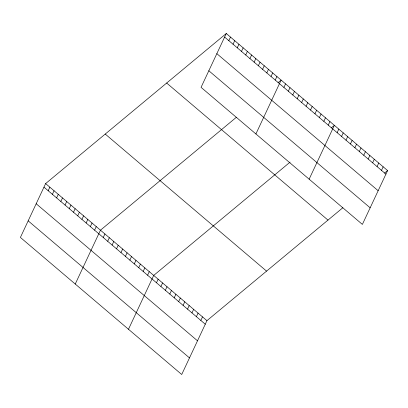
<?xml version="1.0" encoding="UTF-8"?>
<svg xmlns="http://www.w3.org/2000/svg" width="408" height="408" viewBox="0 0 408 408"><rect width="100%" height="100%" fill="white"/><g stroke="black" fill="none" stroke-linecap="round" stroke-linejoin="round"><path stroke-width="0.61" d="M226.282 33.507L201.057 87.348L362.375 224.41L387.6 170.564L226.282 33.507L45.625 183.59L20.4 237.436L181.718 374.493L206.943 320.652L342.888 207.713M48.175 190.735L49.842 187.175M52.392 194.32L54.06 190.76M56.61 197.906L58.278 194.346M60.833 201.491L62.501 197.926M65.05 205.071L66.718 201.511M69.268 208.656L70.936 205.096M73.491 212.242L75.159 208.682M77.709 215.827L79.376 212.267M81.926 219.412L83.594 215.852M86.144 222.998L87.812 219.438M90.367 226.583L92.035 223.023M94.585 230.163L96.252 226.603M75.251 284.034L100.47 230.189L236.416 117.254M103.239 237.517L104.907 233.957M107.676 241.286L109.344 237.726M112.113 245.06L113.781 241.495M116.55 248.829L118.218 245.269M120.987 252.598L122.65 249.038M125.419 256.367L127.087 252.807M228.832 40.652L230.5 37.092M129.856 260.136L131.524 256.576M233.05 44.232L234.717 40.672M134.293 263.905L135.961 260.345M237.272 47.818L238.94 44.258M138.73 267.673L140.398 264.114M241.49 51.403L243.158 47.843M143.167 271.442L144.835 267.883M245.708 54.988L247.376 51.428M147.604 275.211L149.272 271.651M249.931 58.573L251.598 55.014M128.484 329.266L153.704 275.42L290.088 162.119M254.148 62.159L255.816 58.599M156.473 282.749L158.141 279.189M258.366 65.744L260.034 62.184M262.584 69.329L264.251 65.77M160.91 286.518L162.578 282.958M266.806 72.91L268.474 69.35M165.347 290.287L167.015 286.727M271.024 76.495L272.692 72.935M169.784 294.056L171.452 290.496M275.242 80.08L276.91 76.52M174.221 297.825L175.889 294.265M255.908 133.951L281.127 80.106L278.062 82.656M178.658 301.594L180.326 298.034M283.897 87.434L285.564 83.875M183.09 305.363L184.758 301.803M288.334 91.203L290.001 87.644M187.527 309.131L189.195 305.572M292.771 94.972L294.438 91.412M191.964 312.9L193.632 309.34M297.208 98.741L298.875 95.181M196.401 316.669L198.069 313.109M301.645 102.51L303.312 98.95M200.838 320.443L202.506 316.878M306.082 106.279L307.749 102.719M310.514 110.048L312.181 106.488M314.95 113.817L316.618 110.257M319.387 117.591L321.055 114.026M323.825 121.36L325.492 117.8M328.262 125.129L329.929 121.569M309.142 179.178L334.366 125.338L331.296 127.883M337.135 132.666L338.803 129.107M341.567 136.435L343.235 132.875M346.004 140.204L347.672 136.644M350.441 143.973L352.109 140.413M354.878 147.742L356.546 144.182M359.315 151.511L360.983 147.951M363.752 155.28L365.42 151.72M368.189 159.049L369.857 155.489M372.621 162.817L374.289 159.258M377.058 166.586L378.726 163.027M381.495 170.355L383.163 166.796M384.53 173.114L387.6 170.564M224.614 37.067L385.932 174.124M216.842 53.657L378.16 190.72M208.83 70.757L370.153 207.815M166.663 83.033L327.981 220.096M105.239 134.064L266.557 271.121M45.625 183.59L206.943 320.652M43.957 187.15L205.275 324.212M36.179 203.745L197.503 340.802M28.172 220.84L189.49 357.903"/></g></svg>
